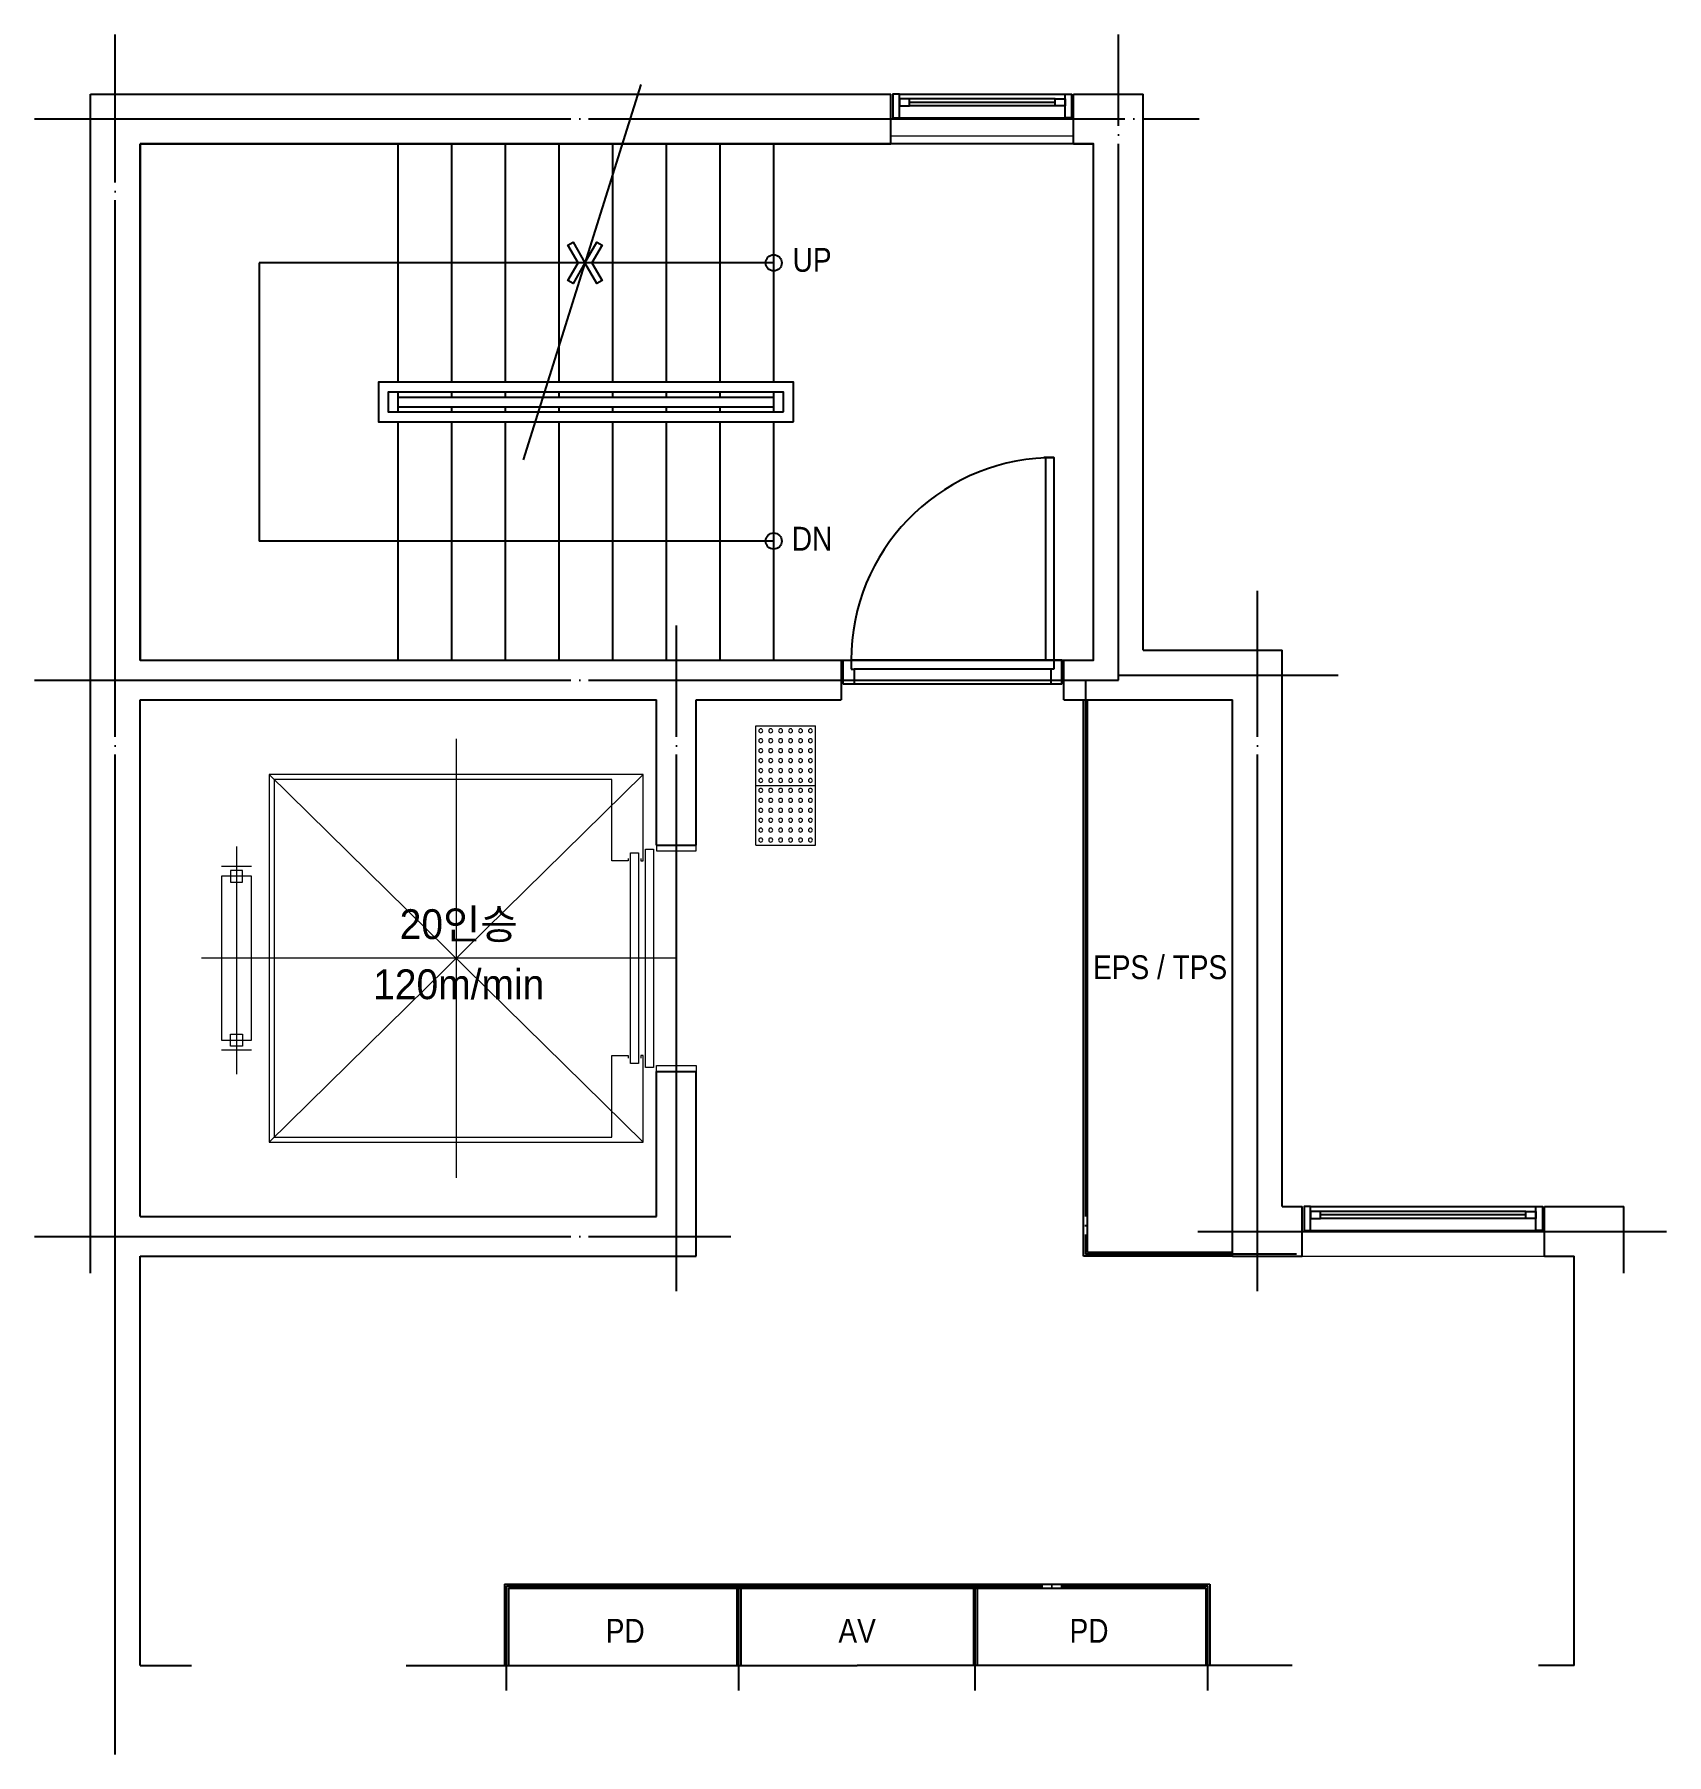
# Model space of a CAD drawing. Header units: millimetres. Extents: x 833456 to 841672, y 71994 to 80652.
import ezdxf
from ezdxf.enums import TextEntityAlignment as Align

# ---------------------------------------------------------------- set-up
doc = ezdxf.new("R2010")
doc.units = ezdxf.units.MM
doc.header["$LTSCALE"] = 50
doc.header["$MEASUREMENT"] = 0
doc.linetypes.add('CEN', pattern=[62, 60, -1, 0, -1])
doc.layers.get('0').update_dxf_attribs({"linetype": 'CONTINUOUS', "lineweight": 0})
doc.layers.get('DEFPOINTS').update_dxf_attribs({"linetype": 'CONTINUOUS'})
for name, color, linetype in [('A-CEN', 1, 'CEN'), ('A-CEN-BR', 5, 'CEN'), ('A-CON', 2, 'CONTINUOUS'), ('A-DOR', 4, 'CONTINUOUS'), ('A-FIN', 6, 'CONTINUOUS'), ('A-STA', 4, 'CONTINUOUS'), ('A-STA-ELE', 6, 'CONTINUOUS'), ('A-SYM', 7, 'CONTINUOUS'), ('A-TOL', 4, 'CONTINUOUS'), ('A-TXT', 3, 'CONTINUOUS'), ('A-TXT-2', 7, 'CONTINUOUS'), ('A-WIN', 4, 'CONTINUOUS')]:
    doc.layers.add(name, color=color, linetype=linetype)
doc.layers.add('A-ELE-9', color=9, linetype='CONTINUOUS', lineweight=0)
doc.layers.add('점형블록', color=7, linetype='CONTINUOUS', lineweight=0)
doc.styles.get("Standard").update_dxf_attribs({"font": ''})
doc.styles.get('Standard').set_extended_font_data('Dotum')

# ---------------------------------------------------------------- blocks, each defined once
blk = doc.blocks.new('elev 20')
at = {"layer": 'A-ELE-9', "color": 4}
for p, q in [((-1208, 1675), (-1208, -535)), ((-267, 1495), (-2149, -355)), ((-267, -355), (-2149, 1495)), ((-2314, 1132.5), (-2314, -12.5)), ((0, 1140), (-180, 1140)), ((-2239, 1032.5), (-2389, 1032.5)), ((-103, 570), (-2490.4, 570)), ((-2239, 107.5), (-2389, 107.5)), ((0, 0), (-180, 0))]:
    blk.add_line(p, q, dxfattribs=at)
for points in [[(-279, 1072), (-279, 1060), (-267, 1060), (-267, 1495), (-2149, 1495), (-2149, -355), (-267, -355), (-267, 80), (-279, 80), (-279, 68)], [(-343, 1072), (-343, 1060), (-424, 1060), (-424, 1470), (-2124, 1470), (-2124, -330), (-424, -330), (-424, 80), (-343, 80), (-343, 68)]]:
    blk.add_lwpolyline(points, dxfattribs=at)
for points in [[(0, 1110), (0, 1140), (-200, 1140), (-200, 1110)], [(-291, 1100), (-291, 40), (-331, 40), (-331, 1100)], [(-215, 1120), (-215, 20), (-255, 20), (-255, 1120)], [(-2239, 982.5), (-2389, 982.5), (-2389, 157.5), (-2239, 157.5)], [(-2284, 1012.5), (-2344, 1012.5), (-2344, 952.5), (-2284, 952.5)], [(-2284, 127.5), (-2344, 127.5), (-2344, 187.5), (-2284, 187.5)], [(0, 30), (0, 0), (-200, 0), (-200, 30)]]:
    blk.add_lwpolyline(points, close=True, dxfattribs=at)
blk = doc.blocks.new('A-S1100')
at = {"layer": 'A-DOR'}
for p, q in [((0, 0), (0, 120)), ((0, 120), (40, 120)), ((40, 120), (40, 75)), ((1100, 120), (1060, 120)), ((1060, 120), (1060, 75)), ((1100, 0), (1100, 120)), ((55, 0), (0, 0)), ((40, 75), (55, 75)), ((55, 75), (55, 0)), ((1060, 75), (1045, 75)), ((1045, 75), (1045, 0)), ((1100, 0), (1045, 0))]:
    blk.add_line(p, q, dxfattribs=at)
at = {"layer": 'A-DOR', "color": 9}
for p, q in [((1060, 120), (40, 120)), ((1045, 75), (55, 75)), ((1045, 0), (55, 0))]:
    blk.add_line(p, q, dxfattribs=at)
at = {"layer": 'A-DOR'}
blk.add_lwpolyline([(1060, 120), (1020, 120), (1020, 1140), (1060, 1140)], close=True, dxfattribs=at)
blk.add_arc((1059.9, 120), 1019.9, 92.23884, 180.00271, dxfattribs=at)
at = {"layer": 'A-TOL', "ltscale": 0.9}
blk.add_line((1060, 1140), (1010.4, 1140), dxfattribs=at)
blk = doc.blocks.new('1200-8')
at = {"layer": 'A-WIN', "color": 8}
for p, q in [((831222.5, 80762.8), (830088.5, 80762.8)), ((830138.5, 80738.8), (831172.5, 80738.8)), ((830138.5, 80702.8), (831172.5, 80702.8)), ((831222.5, 80642.8), (830088.5, 80642.8))]:
    blk.add_line(p, q, dxfattribs=at)
at = {"layer": 'A-WIN'}
blk.add_line((830138.5, 80720.8), (831172.5, 80720.8), dxfattribs=at)
for points in [[(830055.5, 80642.8), (830088.5, 80642.8), (830088.5, 80762.8), (830055.5, 80762.8)], [(831255.5, 80642.8), (831222.5, 80642.8), (831222.5, 80762.8), (831255.5, 80762.8)]]:
    blk.add_lwpolyline(points, close=True, dxfattribs=at)
for points in [[(830088.5, 80702.8), (830138.5, 80702.8), (830138.5, 80738.8), (830088.5, 80738.8), (830088.5, 80702.8)], [(831222.5, 80702.8), (831172.5, 80702.8), (831172.5, 80738.8), (831222.5, 80738.8), (831222.5, 80702.8)]]:
    blk.add_lwpolyline(points, dxfattribs=at)
blk = doc.blocks.new('900-9')
at = {"layer": 'A-WIN', "color": 8}
for p, q in [((830072.7, 80501.5), (829238.7, 80501.5)), ((829288.7, 80477.5), (830022.7, 80477.5)), ((829288.7, 80441.5), (830022.7, 80441.5)), ((830072.7, 80381.5), (829238.7, 80381.5))]:
    blk.add_line(p, q, dxfattribs=at)
at = {"layer": 'A-WIN'}
blk.add_line((829288.7, 80459.5), (830022.7, 80459.5), dxfattribs=at)
at = {"layer": 'A-WIN', "elevation": 0}
for points in [[(829205.7, 80381.5), (829238.7, 80381.5), (829238.7, 80501.5), (829205.7, 80501.5)], [(830105.7, 80381.5), (830072.7, 80381.5), (830072.7, 80501.5), (830105.7, 80501.5)]]:
    blk.add_lwpolyline(points, close=True, dxfattribs=at)
for points in [[(829238.7, 80441.5), (829288.7, 80441.5), (829288.7, 80477.5), (829238.7, 80477.5), (829238.7, 80441.5)], [(830072.7, 80441.5), (830022.7, 80441.5), (830022.7, 80477.5), (830072.7, 80477.5), (830072.7, 80441.5)]]:
    blk.add_lwpolyline(points, dxfattribs=at)
blk = doc.blocks.new('A$C6FBE75BB')
at = {"layer": '점형블록', "color": 6}
for p, q in [((290, 300, 0), (-10, 300, 0)), ((-10, 0, 0), (-10, 300, 0)), ((290, 0, 0), (290, 300, 0)), ((290, 0, 0), (-10, 0, 0))]:
    blk.add_line(p, q, dxfattribs=at)
at = {"layer": '점형블록', "color": 8}
for centre in [(15, 275, 0), (65, 275, 0), (115, 275, 0), (165, 275, 0), (215, 275, 0), (265, 275, 0), (15, 225, 0), (15, 175, 0), (65, 225, 0), (65, 175, 0), (115, 225, 0), (115, 175, 0), (165, 225, 0), (165, 175, 0), (215, 225, 0), (215, 175, 0), (265, 225, 0), (265, 175, 0), (15, 125, 0), (65, 125, 0), (115, 125, 0), (165, 125, 0), (215, 125, 0), (265, 125, 0), (15, 75, 0), (15, 25, 0), (65, 75, 0), (65, 25, 0), (115, 75, 0), (115, 25, 0), (165, 75, 0), (165, 25, 0), (215, 75, 0), (215, 25, 0), (265, 75, 0), (265, 25, 0)]:
    blk.add_circle(centre, 10, dxfattribs=at)
blk = doc.blocks.new('A$Cee6a8560')
at = {"layer": 'A-STA'}
for p, q in [((1300, 1400), (1300, 2600)), ((1570, 1400), (1570, 2600)), ((1840, 1400), (1840, 2600)), ((2110, 1400), (2110, 2600)), ((2380, 1400), (2380, 2600)), ((2650, 1400), (2650, 2600)), ((2920, 1400), (2920, 2600)), ((3190, 1400), (3190, 2600)), ((1300, 1250), (1300, 1350)), ((1300, 1325), (3190, 1325)), ((1570, 1325), (1570, 1350)), ((1840, 1325), (1840, 1350)), ((2110, 1325), (2110, 1350)), ((2380, 1325), (2380, 1350)), ((2650, 1325), (2650, 1350)), ((2920, 1325), (2920, 1350)), ((3190, 1250), (3190, 1350)), ((1300, 1275), (3190, 1275)), ((1570, 1250), (1570, 1275)), ((1840, 1250), (1840, 1275)), ((2110, 1250), (2110, 1275)), ((2380, 1250), (2380, 1275)), ((2650, 1250), (2650, 1275)), ((2920, 1250), (2920, 1275)), ((1300, 0), (1300, 1200)), ((1570, 0), (1570, 1200)), ((1840, 0), (1840, 1200)), ((2110, 0), (2110, 1200)), ((2380, 0), (2380, 1200)), ((2650, 0), (2650, 1200)), ((2920, 0), (2920, 1200)), ((3190, 0), (3190, 1200))]:
    blk.add_line(p, q, dxfattribs=at)
at = {"layer": 'A-STA-ELE'}
for points in [[(3290, 1200), (3290, 1400), (1200, 1400), (1200, 1200)], [(3240, 1250), (3240, 1350), (1250, 1350), (1250, 1250)]]:
    blk.add_lwpolyline(points, close=True, dxfattribs=at)
at = {"layer": 'A-SYM'}
for p, q in [((2521.1, 2897.9), (1929.4, 1009.6)), ((600, 2000), (600, 600)), ((3190, 2000), (600, 2000)), ((3190, 600), (600, 600))]:
    blk.add_line(p, q, dxfattribs=at)
for points in [[(2205.1, 2000), (2153.8, 2088.9), (2179.7, 2103.9), (2239.7, 2000), (2179.7, 1896.1), (2153.8, 1911.1)], [(2274.4, 2000), (2325.7, 1911.1), (2299.7, 1896.1), (2239.7, 2000), (2299.7, 2103.9), (2325.7, 2088.9)]]:
    blk.add_lwpolyline(points, close=True, dxfattribs=at)
for centre in [(3190, 2000), (3190, 600)]:
    blk.add_circle(centre, 40.6, dxfattribs=at)
at = {"layer": 'DEFPOINTS', "ltscale": 0.9}
blk.add_lwpolyline([(0, 2600), (0, 0), (4800, 0), (4800, 2600)], close=True, dxfattribs=at)
at = {"layer": 'A-TXT', "linetype": 'Continuous', "ltscale": 10, "width": 0.9}
for s, p in [('UP', (3383.4, 2015.1)), ('DN', (3383.4, 611.7))]:
    blk.add_text(s, height=120, dxfattribs=at).set_placement(p, align=Align.MIDDLE_CENTER)

msp = doc.modelspace()

# ---------------------------------------------------------------- linework, layer by layer
at = {"layer": 'A-CEN', "ltscale": 0.9}
for p, q in [((833862.2, 74327.3), (833862.2, 80652.3)), ((838912.2, 77402.3), (838912.2, 80652.3)), ((833455.5, 80227.3), (839318.8, 80227.3)), ((839612.2, 74327.3), (839612.2, 77852.3)), ((836687.2, 74327.3), (836687.2, 77677.3)), ((833455.5, 77402.3), (838912.2, 77402.3)), ((838912.2, 77427.3), (840018.8, 77427.3)), ((833862.2, 71994.3), (833862.2, 74927.3)), ((833455.5, 74602.3), (836962.2, 74602.3)), ((839312.2, 74627.3), (841672.2, 74627.3))]:
    msp.add_line(p, q, dxfattribs=at)
at = {"layer": 'A-CEN-BR', "ltscale": 0.9}
for p, q in [((838747.2, 77402.6), (838747.2, 74512.3)), ((839808.4, 74512.3), (838747.2, 74512.3)), ((835832.2, 72842.3), (839362.2, 72842.3)), ((835832.2, 72317.3), (835832.2, 72842.3)), ((837002.2, 72317.3), (837002.2, 72842.3)), ((838192.2, 72317.3), (838192.2, 72842.3)), ((839362.2, 72317.3), (839362.2, 72842.3))]:
    msp.add_line(p, q, dxfattribs=at)
at = {"layer": 'A-CON', "ltscale": 0.9}
for p, q in [((833737.2, 80352.3), (837767.2, 80352.3)), ((833737.2, 74417.3), (833737.2, 80352.3)), ((837767.2, 80102.3), (837767.2, 80352.3)), ((838687.2, 80352.3), (839037.2, 80352.3)), ((838687.2, 80102.3), (838687.2, 80352.3)), ((839037.2, 77552.3), (839037.2, 80352.3)), ((833987.2, 77502.3), (833987.2, 80102.3)), ((833987.2, 80102.3), (837767.2, 80102.3)), ((838687.2, 80102.3), (838787.2, 80102.3)), ((838787.2, 77502.3), (838787.2, 80102.3)), ((833987.2, 77502.3), (837517.2, 77502.3)), ((837517.2, 77502.3), (837517.2, 77302.3)), ((838637.2, 77502.3), (838787.2, 77502.3)), ((838637.2, 77302.3), (838637.2, 77502.3)), ((839037.2, 77552.3), (839737.2, 77552.3)), ((839737.2, 74752.3), (839737.2, 77552.3)), ((833987.2, 77302.3), (836587.2, 77302.3)), ((833987.2, 74702.3), (833987.2, 77302.3)), ((836587.2, 76572.3), (836587.2, 77302.3)), ((836787.2, 77302.3), (837517.2, 77302.3)), ((836787.2, 76572.3), (836787.2, 77302.3)), ((838637.2, 77302.3), (839487.2, 77302.3)), ((839487.2, 74502.3), (839487.2, 77302.3)), ((836587.2, 76572.3), (836787.2, 76572.3)), ((836587.2, 74702.3), (836587.2, 75432.3)), ((836587.2, 75432.3), (836787.2, 75432.3)), ((836787.2, 74502.3), (836787.2, 75432.3)), ((839737.2, 74752.3), (839837.2, 74752.3)), ((839837.2, 74502.3), (839837.2, 74752.3)), ((841057.2, 74752.3), (841457.2, 74752.3)), ((841057.2, 74502.3), (841057.2, 74752.3)), ((841457.2, 74417.3), (841457.2, 74752.3)), ((833987.2, 74702.3), (836587.2, 74702.3)), ((833987.2, 72442.3), (833987.2, 74502.3)), ((833987.2, 74502.3), (836787.2, 74502.3)), ((839487.2, 74502.3), (839837.2, 74502.3)), ((841057.2, 74502.3), (841207.2, 74502.3)), ((841207.2, 72442.3), (841207.2, 74502.3)), ((833987.2, 72442.3), (834247.2, 72442.3)), ((835327.2, 72442.3), (837597.2, 72442.3)), ((839787.2, 72442.3), (837597.2, 72442.3)), ((841207.2, 72442.3), (841027.2, 72442.3))]:
    msp.add_line(p, q, dxfattribs=at)
at = {"layer": 'A-ELE-9'}
for p, q in [((837767.2, 80142.3), (838687.2, 80142.3)), ((837767.2, 80102.3), (838687.2, 80102.3)), ((839837.2, 74502.3), (841057.2, 74502.3))]:
    msp.add_line(p, q, dxfattribs=at)
at = {"layer": 'A-FIN', "ltscale": 0.9}
for p, q in [((838737.2, 74502.3), (838737.2, 77302.3)), ((838757.2, 74522.3), (838757.2, 77302.3)), ((839487.2, 74502.3), (838737.2, 74502.3)), ((839487.2, 74522.3), (838757.2, 74522.3)), ((835822.2, 72852.3), (839372.2, 72852.3)), ((835822.2, 72852.3), (835822.2, 72442.3)), ((835842.2, 72832.3), (839352.2, 72832.3)), ((835842.2, 72832.3), (835842.2, 72442.3)), ((836992.2, 72832.3), (836992.2, 72442.3)), ((837012.2, 72832.3), (837012.2, 72442.3)), ((838182.2, 72832.3), (838182.2, 72442.3)), ((838202.2, 72832.3), (838202.2, 72442.3)), ((839352.2, 72832.3), (839352.2, 72442.3)), ((839372.2, 72852.3), (839372.2, 72442.3))]:
    msp.add_line(p, q, dxfattribs=at)

# ---------------------------------------------------------------- block references
at = {"ltscale": 0.9}
msp.add_blockref('A$Cee6a8560', (833987.2, 77502.3), dxfattribs=at)
at = {"xscale": -1}
for name, p in [('900-9', (1667882.8, -149.2)), ('1200-8', (1671102.7, -6010.5))]:
    msp.add_blockref(name, p, dxfattribs=at)
msp.add_blockref('elev 20', (836787.2, 75432.3))
at = {"layer": 'A-DOR'}
msp.add_blockref('A-S1100', (837527.2, 77382.3), dxfattribs=at)
at = {"layer": '점형블록', "extrusion": (-6.57263e-07, 3.81275e-07, -1), "zscale": -1, "rotation": 359.9999999999999}
for p in [(-837377.2, 76872.3, -0.5), (-837377.2, 76572.3, -0.5)]:
    msp.add_blockref('A$C6FBE75BB', p, dxfattribs=at)

# ---------------------------------------------------------------- texts
at = {"layer": 'A-TXT', "linetype": 'Continuous', "ltscale": 10, "width": 0.9}
for s, p in [('EPS / TPS ', (839142.2, 75957.3)), ('PD', (836429.7, 72617.3)), ('AV', (837597.2, 72617.3)), ('PD', (838764.7, 72617.3))]:
    msp.add_text(s, height=120, dxfattribs=at).set_placement(p, align=Align.MIDDLE_CENTER)
at = {"layer": 'A-TXT-2', "color": 3}
for s, p in [('20인승', (835591.7, 76174.1, 0)), ('120m/min', (835591.7, 75871.5, 0))]:
    msp.add_text(s, height=150, dxfattribs=at).set_placement(p, align=Align.MIDDLE_CENTER)

doc.saveas('drawing.dxf')
